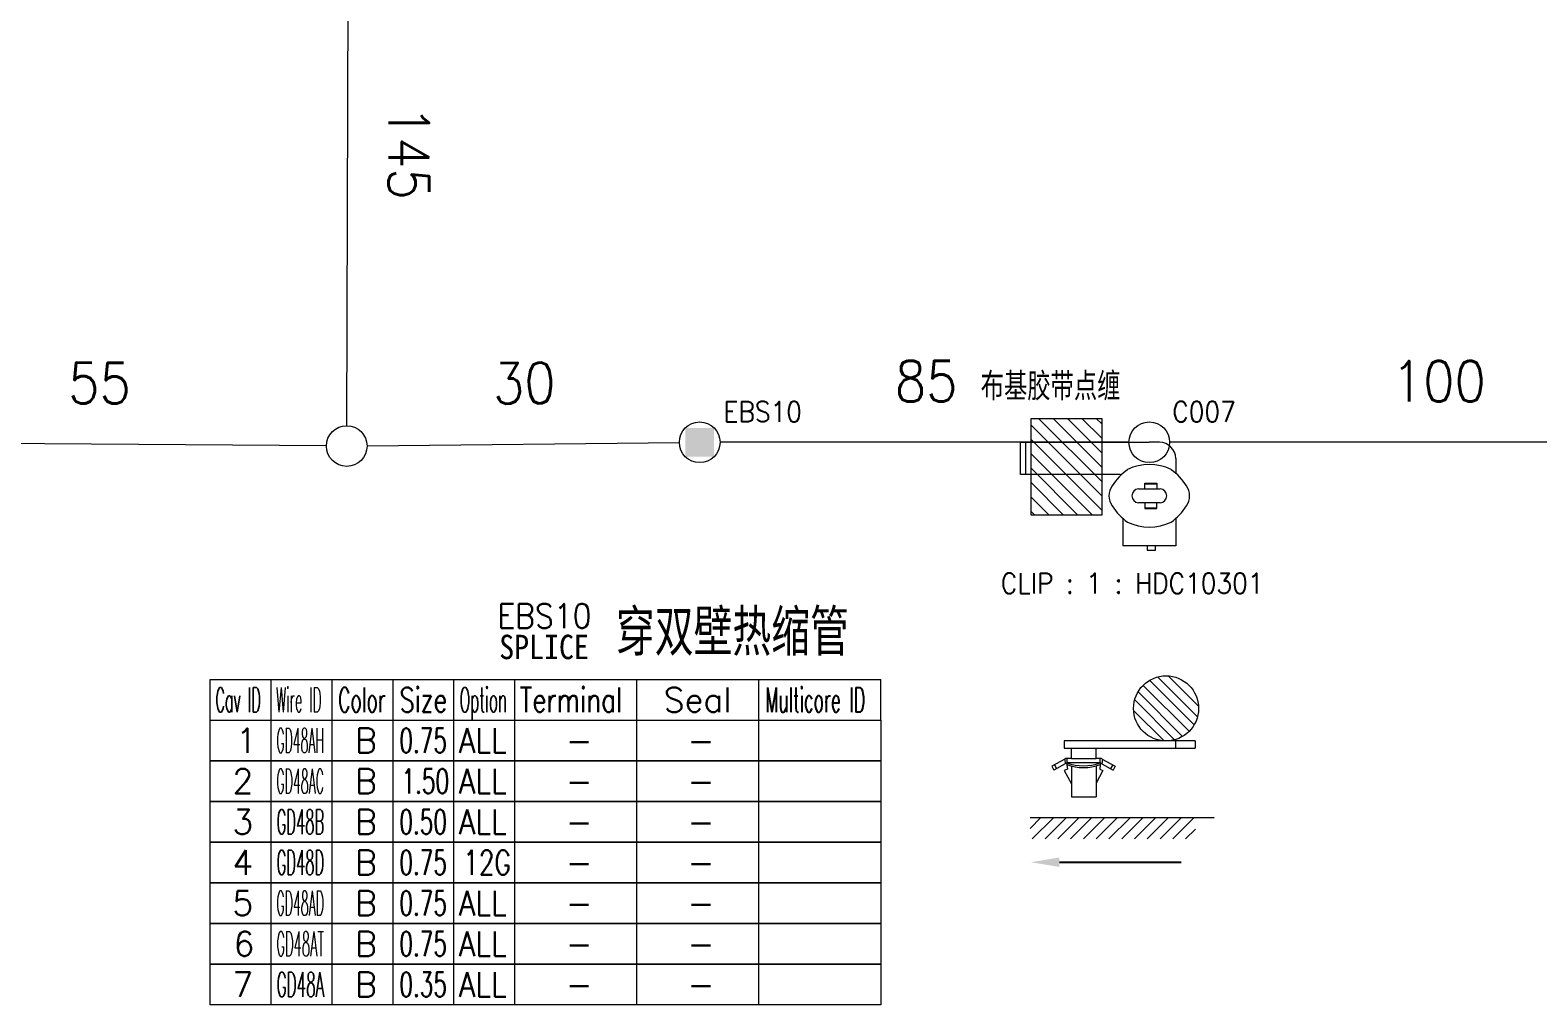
# Model space of a CAD drawing. Header units: inches. Extents: x 47316 to 59086, y 3141 to 11743.
# Drawn here: x 51970 to 52155.4, y 9651.5 to 9771.3 of the extents above; entities that cross this region are included whole.
import ezdxf

# ---------------------------------------------------------------- set-up
doc = ezdxf.new("R2010")
doc.units = ezdxf.units.IN
doc.header["$MEASUREMENT"] = 0
doc.styles.add('MtX_FangSong_GB2312', font='')
doc.styles.get("Standard").update_dxf_attribs({"font": ''})
doc.styles.get('MtX_FangSong_GB2312').set_extended_font_data('FangSong_GB2312')
doc.styles.get('Standard').set_extended_font_data('SimSun')
doc.linetypes.add('_VH_FELT_TAPE', pattern='A,0.4,-0.7,["FELT",Standard,S=0.3,R=0,X=-0.5,Y=-0.15],-0.7', length=1.8)

msp = doc.modelspace()

# ---------------------------------------------------------------- linework, layer by layer
at = {"color": 0, "linetype": '_VH_FELT_TAPE', "lineweight": 15, "ltscale": 5}
for p, q in [((52008.94, 9722.66), (52009.17, 9791.06)), ((52006.44, 9720.18), (51950.13, 9720.6)), ((52011.44, 9720.19), (52049.84, 9720.59)), ((52105.13, 9720.62), (52054.84, 9720.62)), ((52175.04, 9720.62), (52110.13, 9720.62))]:
    msp.add_line(p, q, dxfattribs=at)
at = {"color": 0, "lineweight": 15}
for p, q in [((52093.09, 9711.66), (52093.09, 9723.56)), ((52093.09, 9723.56), (52101.78, 9723.56)), ((52093.09, 9722.73), (52101.78, 9714.04)), ((52094.02, 9723.56), (52101.78, 9715.81)), ((52095.79, 9723.56), (52101.78, 9717.57)), ((52097.56, 9723.56), (52101.78, 9719.34)), ((52099.33, 9723.56), (52101.78, 9721.11)), ((52101.1, 9723.56), (52101.78, 9722.88)), ((52101.78, 9723.56), (52101.78, 9711.66)), ((52091.81, 9720.62), (52107.63, 9720.62)), ((52091.81, 9716.67), (52091.81, 9720.62)), ((52092.43, 9716.67), (52092.43, 9720.62)), ((52093.09, 9720.96), (52101.78, 9712.27)), ((52108.88, 9720.62), (52107.63, 9720.62)), ((52093.09, 9719.19), (52100.63, 9711.66)), ((52103.88, 9716.67), (52091.81, 9716.67)), ((52093.09, 9717.42), (52098.86, 9711.66)), ((52093.09, 9715.66), (52097.09, 9711.66)), ((52106.29, 9714.91), (52108.98, 9714.91)), ((52107.08, 9714.91), (52107.08, 9715.58)), ((52107.08, 9715.58), (52108.57, 9715.58)), ((52107.08, 9715.52), (52108.57, 9715.52)), ((52108.57, 9715.58), (52108.57, 9714.91)), ((52093.09, 9713.89), (52095.32, 9711.66)), ((52105.49, 9714.03), (52105.49, 9714.05)), ((52108.98, 9713.18), (52106.29, 9713.18)), ((52107.08, 9713.18), (52107.08, 9712.5)), ((52108.57, 9712.5), (52108.57, 9713.18)), ((52109.78, 9714.05), (52109.78, 9714.03)), ((52093.09, 9712.12), (52093.56, 9711.66)), ((52101.78, 9711.66), (52093.09, 9711.66)), ((52107.08, 9712.58), (52108.57, 9712.58)), ((52107.08, 9712.5), (52108.57, 9712.5)), ((52110.88, 9707.89), (52104.38, 9707.89)), ((52107.38, 9707.89), (52107.38, 9707.36)), ((52107.38, 9707.36), (52108.4, 9707.36)), ((52108.4, 9707.36), (52108.4, 9707.89)), ((52112.52, 9685.09), (52106.86, 9690.74)), ((52113.14, 9685.88), (52107.66, 9691.36)), ((52113.55, 9686.88), (52108.65, 9691.78)), ((52113.68, 9688.16), (52109.94, 9691.91)), ((52110.72, 9684.05), (52105.83, 9688.95)), ((52111.72, 9684.47), (52106.24, 9689.95)), ((52109.44, 9683.92), (52105.7, 9687.66)), ((52113.26, 9683.91), (52097.14, 9683.91)), ((52097.14, 9683.91), (52097.14, 9683)), ((52110.89, 9683), (52110.89, 9683.91)), ((52113.26, 9683.91), (52113.26, 9683)), ((52097.26, 9681.67), (52095.64, 9680.81)), ((52097.14, 9683), (52113.26, 9683)), ((52097.23, 9681.65), (52097.3, 9681.1)), ((52098.08, 9681.74), (52097.49, 9681.74)), ((52097.49, 9681.74), (52097.49, 9681.27)), ((52098.08, 9681.74), (52098.08, 9683)), ((52098.08, 9681.74), (52101.08, 9681.74)), ((52101.08, 9681.74), (52101.08, 9683)), ((52101.6, 9681.74), (52101.08, 9681.74)), ((52101.6, 9681.27), (52101.6, 9681.74)), ((52101.86, 9681.65), (52101.79, 9681.1)), ((52101.83, 9681.67), (52103.45, 9680.81)), ((52095.64, 9680.81), (52095.89, 9680.32)), ((52097.3, 9681.1), (52095.89, 9680.32)), ((52095.96, 9680.98), (52096.22, 9680.5)), ((52097.55, 9680.45), (52097.16, 9680.27)), ((52097.16, 9680.27), (52098.08, 9678.62)), ((52097.49, 9681.27), (52101.6, 9681.27)), ((52097.49, 9681.27), (52097.49, 9680.98)), ((52097.49, 9680.98), (52097.55, 9680.45)), ((52098.08, 9680.8), (52098.08, 9677.05)), ((52101.08, 9680.82), (52101.08, 9677.05)), ((52101.93, 9680.27), (52101.08, 9678.73)), ((52101.6, 9680.98), (52101.54, 9680.45)), ((52101.54, 9680.45), (52101.93, 9680.27)), ((52101.6, 9681.27), (52101.6, 9680.98)), ((52101.79, 9681.1), (52103.2, 9680.32)), ((52103.13, 9680.98), (52102.87, 9680.5)), ((52103.45, 9680.81), (52103.2, 9680.32)), ((52098.08, 9677.05), (52101.08, 9677.05)), ((52092.96, 9674.48), (52115.61, 9674.48, 0)), ((52092.96, 9673.14), (52094.3, 9674.48)), ((52093.24, 9671.85), (52095.87, 9674.48)), ((52094.81, 9671.85), (52097.44, 9674.48)), ((52096.38, 9671.85), (52099.01, 9674.48)), ((52097.95, 9671.85), (52100.58, 9674.48)), ((52099.52, 9671.85), (52102.15, 9674.48)), ((52101.1, 9671.85), (52103.72, 9674.48)), ((52102.67, 9671.85), (52105.3, 9674.48)), ((52104.24, 9671.85), (52106.87, 9674.48)), ((52105.81, 9671.85), (52108.44, 9674.48)), ((52107.38, 9671.85), (52110.01, 9674.48)), ((52108.95, 9671.85), (52111.58, 9674.48)), ((52110.53, 9671.85), (52113.15, 9674.48)), ((52112.1, 9671.85), (52113.32, 9673.07))]:
    msp.add_line(p, q, dxfattribs=at)
at = {"color": 0, "lineweight": 15, "ltscale": 0.286212}
for p, q in [((52110.88, 9718.62), (52110.88, 9716.83)), ((52110.88, 9711.26), (52110.88, 9707.89))]:
    msp.add_line(p, q, dxfattribs=at)
at = {"color": 0, "lineweight": 15, "ltscale": 0.295}
msp.add_line((52104.38, 9711.26), (52104.38, 9707.89), dxfattribs=at)
at = {"color": 0, "linetype": 'Continuous', "lineweight": 15}
for p, q in [((51992.13, 9691.46), (52074.63, 9691.46)), ((51992.13, 9686.46), (51992.13, 9691.46)), ((51992.13, 9686.46), (52074.63, 9686.46))]:
    msp.add_line(p, q, dxfattribs=at)
at = {"color": 7, "linetype": 'Continuous', "lineweight": 15}
for p, q in [((51999.63, 9686.46), (51999.63, 9691.46)), ((52007.13, 9686.46), (52007.13, 9691.46)), ((52014.63, 9686.46), (52014.63, 9691.46)), ((52022.13, 9686.46), (52022.13, 9691.46)), ((52029.63, 9686.46), (52029.63, 9691.46)), ((52044.63, 9686.46), (52044.63, 9691.46)), ((52059.63, 9686.46), (52059.63, 9691.46)), ((52074.63, 9686.46), (52074.63, 9691.46))]:
    msp.add_line(p, q, dxfattribs=at)
at = {"color": 102, "linetype": 'Continuous', "lineweight": 15}
for p, q in [((51999.63, 9681.46), (51999.63, 9686.46)), ((52007.13, 9681.46), (52007.13, 9686.46)), ((52014.63, 9681.46), (52014.63, 9686.46)), ((52022.13, 9681.46), (52022.13, 9686.46)), ((52029.63, 9681.46), (52029.63, 9686.46)), ((52044.63, 9681.46), (52044.63, 9686.46)), ((52059.63, 9681.46), (52059.63, 9686.46)), ((51999.63, 9676.46), (51999.63, 9681.46)), ((52007.13, 9676.46), (52007.13, 9681.46)), ((52014.63, 9676.46), (52014.63, 9681.46)), ((52022.13, 9676.46), (52022.13, 9681.46)), ((52029.63, 9676.46), (52029.63, 9681.46)), ((52044.63, 9676.46), (52044.63, 9681.46)), ((52059.63, 9676.46), (52059.63, 9681.46)), ((51999.63, 9671.46), (51999.63, 9676.46)), ((52007.13, 9671.46), (52007.13, 9676.46)), ((52014.63, 9671.46), (52014.63, 9676.46)), ((52022.13, 9671.46), (52022.13, 9676.46)), ((52029.63, 9671.46), (52029.63, 9676.46)), ((52044.63, 9671.46), (52044.63, 9676.46)), ((52059.63, 9671.46), (52059.63, 9676.46)), ((51999.63, 9666.46), (51999.63, 9671.46)), ((52007.13, 9666.46), (52007.13, 9671.46)), ((52014.63, 9666.46), (52014.63, 9671.46)), ((52022.13, 9666.46), (52022.13, 9671.46)), ((52029.63, 9666.46), (52029.63, 9671.46)), ((52044.63, 9666.46), (52044.63, 9671.46)), ((52059.63, 9666.46), (52059.63, 9671.46)), ((51999.63, 9661.46), (51999.63, 9666.46)), ((52007.13, 9661.46), (52007.13, 9666.46)), ((52014.63, 9661.46), (52014.63, 9666.46)), ((52022.13, 9661.46), (52022.13, 9666.46)), ((52029.63, 9661.46), (52029.63, 9666.46)), ((52044.63, 9661.46), (52044.63, 9666.46)), ((52059.63, 9661.46), (52059.63, 9666.46)), ((51999.63, 9656.46), (51999.63, 9661.46)), ((52007.13, 9656.46), (52007.13, 9661.46)), ((52014.63, 9656.46), (52014.63, 9661.46)), ((52022.13, 9656.46), (52022.13, 9661.46)), ((52029.63, 9656.46), (52029.63, 9661.46)), ((52044.63, 9656.46), (52044.63, 9661.46)), ((52059.63, 9656.46), (52059.63, 9661.46)), ((51999.63, 9651.46), (51999.63, 9656.46)), ((52007.13, 9651.46), (52007.13, 9656.46)), ((52014.63, 9651.46), (52014.63, 9656.46)), ((52022.13, 9651.46), (52022.13, 9656.46)), ((52029.63, 9651.46), (52029.63, 9656.46)), ((52044.63, 9651.46), (52044.63, 9656.46)), ((52059.63, 9651.46), (52059.63, 9656.46))]:
    msp.add_line(p, q, dxfattribs=at)
msp.add_line((52096.58, 9668.99), (52111.53, 9668.99))
at = {"color": 0, "linetype": 'Continuous', "lineweight": 15}
for points in [[(51992.13, 9681.46), (51992.13, 9686.46), (52074.63, 9686.46), (52074.63, 9681.46)], [(51992.13, 9676.46), (51992.13, 9681.46), (52074.63, 9681.46), (52074.63, 9676.46)], [(51992.13, 9671.46), (51992.13, 9676.46), (52074.63, 9676.46), (52074.63, 9671.46)], [(51992.13, 9666.46), (51992.13, 9671.46), (52074.63, 9671.46), (52074.63, 9666.46)], [(51992.13, 9661.46), (51992.13, 9666.46), (52074.63, 9666.46), (52074.63, 9661.46)], [(51992.13, 9656.46), (51992.13, 9661.46), (52074.63, 9661.46), (52074.63, 9656.46)], [(51992.13, 9651.46), (51992.13, 9656.46), (52074.63, 9656.46), (52074.63, 9651.46)]]:
    msp.add_lwpolyline(points, close=True, dxfattribs=at)
for centre in [(52008.94, 9720.16), (52052.34, 9720.62), (52107.63, 9720.62)]:
    msp.add_circle(centre, 2.5, dxfattribs=at)
at = {"color": 0, "lineweight": 15}
msp.add_circle((52109.69, 9687.91), 4, dxfattribs=at)
for centre, radius, start, end in [((52108.88, 9718.62), 2, 0, 90), ((52108.88, 9711.66), 6.84, 125.1644, 148.0485), ((52103.88, 9716.17), 0.5, 59.1582, 90), ((52107.63, 9711.72), 6.18, 64.1446, 115.8554), ((52106.39, 9711.66), 6.84, 31.9515, 54.8356), ((52104.81, 9714.04), 2.14, 144.351, 215.649), ((52106.36, 9714.04), 0.867, 94.5886, 265.4114), ((52108.91, 9714.04), 0.867, 274.5886, 85.4114), ((52110.45, 9714.04), 2.14, 324.351, 35.649), ((52108.88, 9716.41), 6.84, 211.9515, 234.8356), ((52106.38, 9716.41), 6.84, 305.1644, 328.0485), ((52107.63, 9716.38), 6.18, 244.1446, 295.8554), ((52097.49, 9681.34), 0.404, 90.3434, 124.6329), ((52101.6, 9681.34), 0.404, 55.3671, 89.6566), ((52097.51, 9680.8), 0.366, 93.0543, 125.2148), ((52099.54, 9686.68), 5.83, 249.3978, 290.6022), ((52099.54, 9686.45), 5.83, 249.3978, 290.6022), ((52101.58, 9680.8), 0.366, 54.7852, 86.9457)]:
    msp.add_arc(centre, radius, start, end, dxfattribs=at)
at = {"color": 0, "linetype": 'Continuous', "lineweight": 15, "extrusion": (0, 0, -1)}
msp.add_solid([(-52050.57, 9722.39), (-52050.57, 9718.85), (-52054.11, 9722.39), (-52054.11, 9718.85)], dxfattribs=at)
msp.add_solid([(52096.58, 9668.41), (52093.08, 9668.99), (52096.58, 9669.58)])

# ---------------------------------------------------------------- texts
at = {"lineweight": 15, "style": 'MtX_FangSong_GB2312', "width": 0.7}
for s, height, p in [('布基胶带点缠', 3, (52086.9, 9726.11)), ('穿双壁热缩管', 5, (52042.04, 9694.93))]:
    msp.add_text(s, height=height, dxfattribs=at).set_placement(p)
at = {"color": 7, "linetype": '_VH_FELT_TAPE', "lineweight": 18, "ltscale": 5, "char_height": 5, "attachment_point": 1}
for s, insert, width, rotation in [('\\Fromans.shx;\\W0.9000000000;\\T1.0000000000;\\o\\l145', (52019.06, 9762.01), 12.8571, 270), ('\\Fromans.shx;\\W0.9000000000;\\T1.0000000000;\\o\\l55', (51974.72, 9730.42), 8.5714, 359.5724), ('\\Fromans.shx;\\W0.9000000000;\\T1.0000000000;\\o\\l30', (52026.89, 9730.35), 8.5714, 0.6039)]:
    msp.add_mtext(s, dxfattribs=dict(at, insert=insert, width=width, rotation=rotation))
for s, insert, width in [('\\Fromans.shx;\\W0.9000000000;\\T1.0000000000;\\o\\l85', (52076.34, 9730.62), 8.5714), ('\\Fromans.shx;\\W0.9000000000;\\T1.0000000000;\\o\\l100', (52137.45, 9730.62), 12.8571)]:
    msp.add_mtext(s, dxfattribs=dict(at, insert=insert, width=width))
at = {"color": 21, "linetype": 'Continuous', "lineweight": 15, "attachment_point": 1}
for s, insert, char_height, width in [('\\Fromans.shx;\\W0.9000000000;\\T1.0000000000;\\o\\lEBS10', (52055.27, 9725.62), 2.5, 10.7143), ('\\Fromans.shx;\\W0.9000000000;\\T1.0000000000;\\o\\lC007', (52110.45, 9725.62), 2.5, 8.6786), ('\\Fromans.shx;\\W0.3729508197;\\T1.0000000000;\\o\\lGD48AH', (52000.29, 9685.46), 3, 6.5), ('\\Fromans.shx;\\W0.6500000000;\\T1.0000000000;\\o\\l0.75', (52015.41, 9685.46), 3, 6.5), ('\\Fromans.shx;\\W1.0000000000;\\T1.0000000000;\\o\\l-', (52035.84, 9685.46), 3, 3.7143), ('\\Fromans.shx;\\W0.3760330579;\\T1.0000000000;\\o\\lGD48AC', (52000.29, 9680.46), 3, 6.5), ('\\Fromans.shx;\\W0.6500000000;\\T1.0000000000;\\o\\l1.50', (52015.68, 9680.46), 3, 6.5), ('\\Fromans.shx;\\W1.0000000000;\\T1.0000000000;\\o\\l-', (52035.84, 9680.46), 3, 3.7143), ('\\Fromans.shx;\\W0.4417475728;\\T1.0000000000;\\o\\lGD48B', (52000.32, 9675.46), 3, 6.5), ('\\Fromans.shx;\\W0.6500000000;\\T1.0000000000;\\o\\l0.50', (52015.41, 9675.46), 3, 6.5), ('\\Fromans.shx;\\W1.0000000000;\\T1.0000000000;\\o\\l-', (52035.84, 9675.46), 3, 3.7143), ('\\Fromans.shx;\\W0.4417475728;\\T1.0000000000;\\o\\lGD48D', (52000.32, 9670.46), 3, 6.5), ('\\Fromans.shx;\\W0.6500000000;\\T1.0000000000;\\o\\l0.75', (52015.41, 9670.46), 3, 6.5), ('\\Fromans.shx;\\W1.0000000000;\\T1.0000000000;\\o\\l-', (52035.84, 9670.46), 3, 3.7143), ('\\Fromans.shx;\\W0.3760330579;\\T1.0000000000;\\o\\lGD48AD', (52000.29, 9665.46), 3, 6.5), ('\\Fromans.shx;\\W0.6500000000;\\T1.0000000000;\\o\\l0.75', (52015.41, 9665.46), 3, 6.5), ('\\Fromans.shx;\\W1.0000000000;\\T1.0000000000;\\o\\l-', (52035.84, 9665.46), 3, 3.7143), ('\\Fromans.shx;\\W0.3922413793;\\T1.0000000000;\\o\\lGD48AT', (52000.29, 9660.46), 3, 6.5), ('\\Fromans.shx;\\W0.6500000000;\\T1.0000000000;\\o\\l0.75', (52015.41, 9660.46), 3, 6.5), ('\\Fromans.shx;\\W1.0000000000;\\T1.0000000000;\\o\\l-', (52035.84, 9660.46), 3, 3.7143), ('\\Fromans.shx;\\W0.4550000000;\\T1.0000000000;\\o\\lGD48A', (52000.32, 9655.46), 3, 6.5), ('\\Fromans.shx;\\W0.6500000000;\\T1.0000000000;\\o\\l0.35', (52015.41, 9655.46), 3, 6.5), ('\\Fromans.shx;\\W1.0000000000;\\T1.0000000000;\\o\\l-', (52035.84, 9655.46), 3, 3.7143)]:
    msp.add_mtext(s, dxfattribs=dict(at, insert=insert, char_height=char_height, width=width))
at = {"color": 42, "linetype": 'Continuous', "lineweight": 15, "insert": (52089.37, 9704.54), "char_height": 2.5, "width": 38.0357, "attachment_point": 1}
msp.add_mtext('\\Fromans.shx;\\W0.9000000000;\\T1.0000000000;\\o\\lCLIP : 1 : HDC10301', dxfattribs=at)
at = {"color": 6, "linetype": 'Continuous', "lineweight": 20, "char_height": 3, "attachment_point": 1}
for s, insert, width in [('\\Fromans.shx;\\W0.9000000000;\\T1.0000000000;\\o\\lEBS10', (52027.46, 9700.78), 12.8571), ('\\f黑体|b0|i0|c1|p0;\\W0.9000000000;\\T1.0000000000;\\o\\lSPLICE', (52027.69, 9696.96), 11.6494)]:
    msp.add_mtext(s, dxfattribs=dict(at, insert=insert, width=width))
at = {"color": 7, "linetype": 'Continuous', "lineweight": 15, "char_height": 3, "attachment_point": 1}
for s, insert, width in [('\\Fromans.shx;\\W0.4026548673;\\T1.0000000000;\\o\\lWire ID', (52000.24, 9690.46), 6.5), ('\\Fromans.shx;\\W0.7222222222;\\T1.0000000000;\\o\\lSize', (52015.44, 9690.46), 6.5), ('\\Fromans.shx;\\W0.4595959596;\\T1.0000000000;\\o\\lOption', (52022.82, 9690.46), 6.5), ('\\Fromans.shx;\\W0.7480916031;\\T1.0000000000;\\o\\lTerminal', (52030.23, 9690.46), 14), ('\\Fromans.shx;\\W0.5185185185;\\T1.0000000000;\\o\\lMulticore ID', (52060.42, 9690.46), 14), ('\\Fromans.shx;\\W0.4292452830;\\T1.0000000000;\\o\\lCav ID', (51992.81, 9690.46), 6.5), ('\\Fromans.shx;\\W0.5687500000;\\T1.0000000000;\\o\\lColor', (52007.87, 9690.46), 6.5), ('\\Fromans.shx;\\W1.0000000000;\\T1.0000000000;\\o\\lSeal', (52047.91, 9690.46), 9.2857), ('\\Fromans.shx;\\W1.0000000000;\\T1.0000000000;\\o\\l1', (51995.31, 9685.46), 2.8571), ('\\Fromans.shx;\\W1.0000000000;\\T1.0000000000;\\o\\l2', (51994.88, 9680.46), 2.8571), ('\\Fromans.shx;\\W1.0000000000;\\T1.0000000000;\\o\\l3', (51994.88, 9675.46), 2.8571), ('\\Fromans.shx;\\W1.0000000000;\\T1.0000000000;\\o\\l4', (51994.88, 9670.46), 2.8571), ('\\Fromans.shx;\\W1.0000000000;\\T1.0000000000;\\o\\l5', (51994.88, 9665.46), 2.8571), ('\\Fromans.shx;\\W1.0000000000;\\T1.0000000000;\\o\\l6', (51995.02, 9660.46), 2.8571), ('\\Fromans.shx;\\W1.0000000000;\\T1.0000000000;\\o\\l7', (51994.88, 9655.46), 2.8571)]:
    msp.add_mtext(s, dxfattribs=dict(at, insert=insert, width=width))
at = {"color": 140, "linetype": 'Continuous', "lineweight": 15, "char_height": 3, "attachment_point": 1}
for s, insert, width in [('\\Fromans.shx;\\W1.0000000000;\\T1.0000000000;\\o\\lB', (52009.95, 9685.46), 3), ('\\Fromans.shx;\\W0.8750000000;\\T1.0000000000;\\o\\lALL', (52022.75, 9685.46), 6.5), ('\\Fromans.shx;\\W1.0000000000;\\T1.0000000000;\\o\\l-', (52050.84, 9685.46), 3.7143), ('\\Fromans.shx;\\W1.0000000000;\\T1.0000000000;\\o\\lB', (52009.95, 9680.46), 3), ('\\Fromans.shx;\\W0.8750000000;\\T1.0000000000;\\o\\lALL', (52022.75, 9680.46), 6.5), ('\\Fromans.shx;\\W1.0000000000;\\T1.0000000000;\\o\\l-', (52050.84, 9680.46), 3.7143), ('\\Fromans.shx;\\W1.0000000000;\\T1.0000000000;\\o\\lB', (52009.95, 9675.46), 3), ('\\Fromans.shx;\\W0.8750000000;\\T1.0000000000;\\o\\lALL', (52022.75, 9675.46), 6.5), ('\\Fromans.shx;\\W1.0000000000;\\T1.0000000000;\\o\\l-', (52050.84, 9675.46), 3.7143), ('\\Fromans.shx;\\W1.0000000000;\\T1.0000000000;\\o\\lB', (52009.95, 9670.46), 3), ('\\Fromans.shx;\\W0.7459016393;\\T1.0000000000;\\o\\l12G', (52023.27, 9670.46), 6.5), ('\\Fromans.shx;\\W1.0000000000;\\T1.0000000000;\\o\\l-', (52050.84, 9670.46), 3.7143), ('\\Fromans.shx;\\W1.0000000000;\\T1.0000000000;\\o\\lB', (52009.95, 9665.46), 3), ('\\Fromans.shx;\\W0.8750000000;\\T1.0000000000;\\o\\lALL', (52022.75, 9665.46), 6.5), ('\\Fromans.shx;\\W1.0000000000;\\T1.0000000000;\\o\\l-', (52050.84, 9665.46), 3.7143), ('\\Fromans.shx;\\W1.0000000000;\\T1.0000000000;\\o\\lB', (52009.95, 9660.46), 3), ('\\Fromans.shx;\\W0.8750000000;\\T1.0000000000;\\o\\lALL', (52022.75, 9660.46), 6.5), ('\\Fromans.shx;\\W1.0000000000;\\T1.0000000000;\\o\\l-', (52050.84, 9660.46), 3.7143), ('\\Fromans.shx;\\W1.0000000000;\\T1.0000000000;\\o\\lB', (52009.95, 9655.46), 3), ('\\Fromans.shx;\\W0.8750000000;\\T1.0000000000;\\o\\lALL', (52022.75, 9655.46), 6.5), ('\\Fromans.shx;\\W1.0000000000;\\T1.0000000000;\\o\\l-', (52050.84, 9655.46), 3.7143)]:
    msp.add_mtext(s, dxfattribs=dict(at, insert=insert, width=width))

doc.saveas('drawing.dxf')
